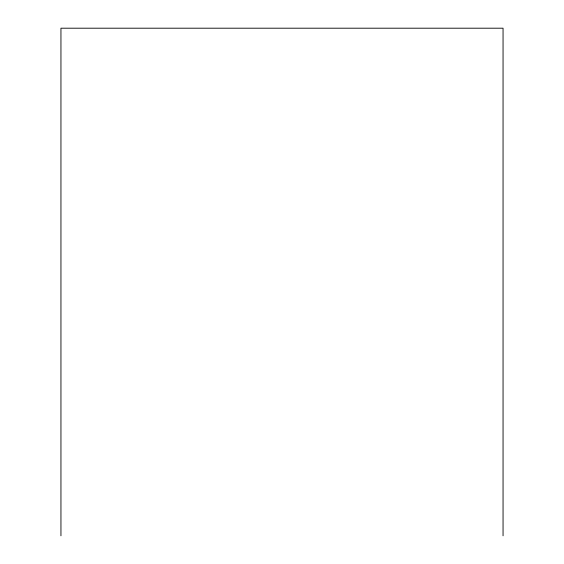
<?xml version="1.0" encoding="UTF-8"?>
<svg xmlns="http://www.w3.org/2000/svg" width="564" height="564" viewBox="0 0 564 564"><rect width="100%" height="100%" fill="white"/><g stroke="black" fill="none" stroke-linecap="round" stroke-linejoin="round"><path stroke-width="0.85" d="M503.053 535.8L503.053 28.2L60.947 28.2L60.947 535.8"/></g></svg>
